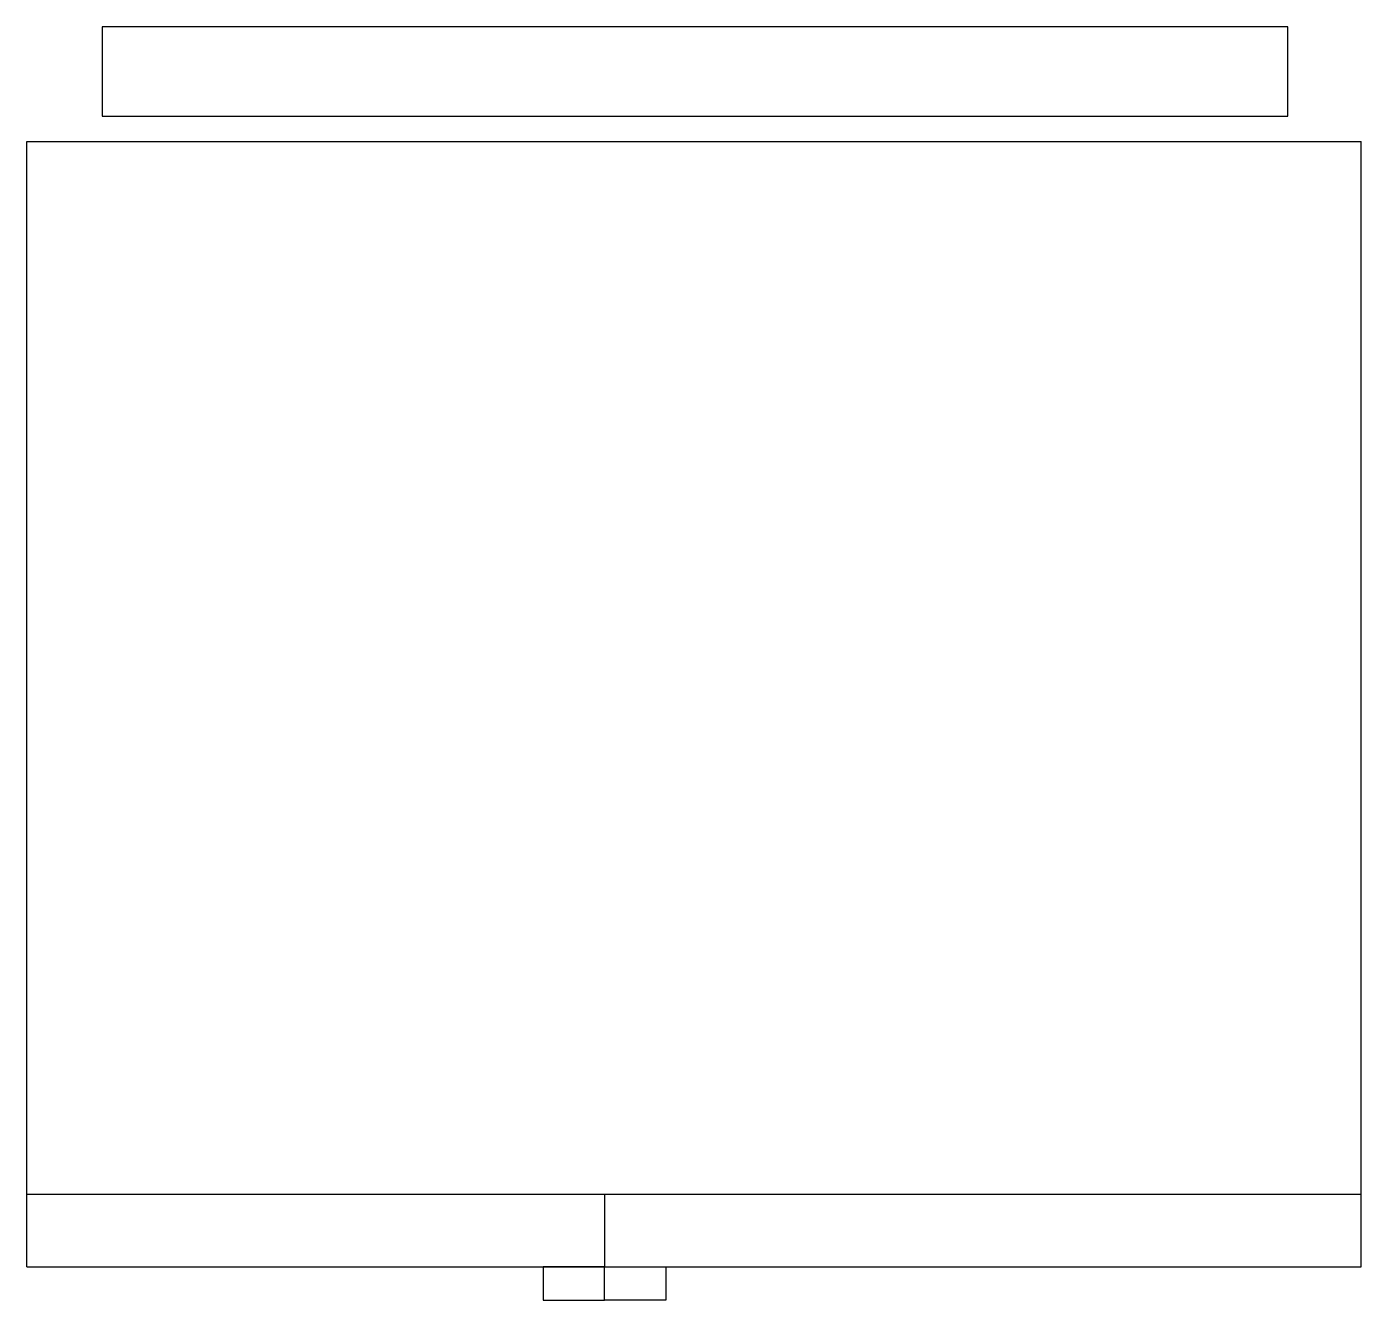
# Model space of a CAD drawing. Extents: x 8.975 to 9.885, y 3.489 to 4.357.
import ezdxf

# ---------------------------------------------------------------- set-up
doc = ezdxf.new("R2010")
doc.units = 0
doc.header["$MEASUREMENT"] = 0
doc.layers.add('A-PEÇAS', color=2, linetype='CONTINUOUS')

msp = doc.modelspace()

# ---------------------------------------------------------------- linework, layer by layer
at = {"layer": 'A-PEÇAS'}
for p, q in [((8.97493, 4.27895), (9.88493, 4.27895)), ((8.97493, 3.51156), (8.97493, 4.27895)), ((9.88493, 3.51156), (9.88493, 4.27895)), ((8.97493, 3.56108), (9.88493, 3.56108)), ((9.36893, 3.56108), (9.36893, 3.51156)), ((8.97493, 3.51156), (9.88493, 3.51156))]:
    msp.add_line(p, q, dxfattribs=at)
for points in [[(9.0265, 4.29622), (9.83477, 4.29622), (9.83477, 4.35716), (9.0265, 4.35716)], [(9.36893, 3.51156), (9.32709, 3.51156), (9.32709, 3.48877), (9.36893, 3.48877)], [(9.36893, 3.51156), (9.41077, 3.51156), (9.41077, 3.48877), (9.36893, 3.48877)]]:
    msp.add_lwpolyline(points, close=True, dxfattribs=at)

doc.saveas('drawing.dxf')
